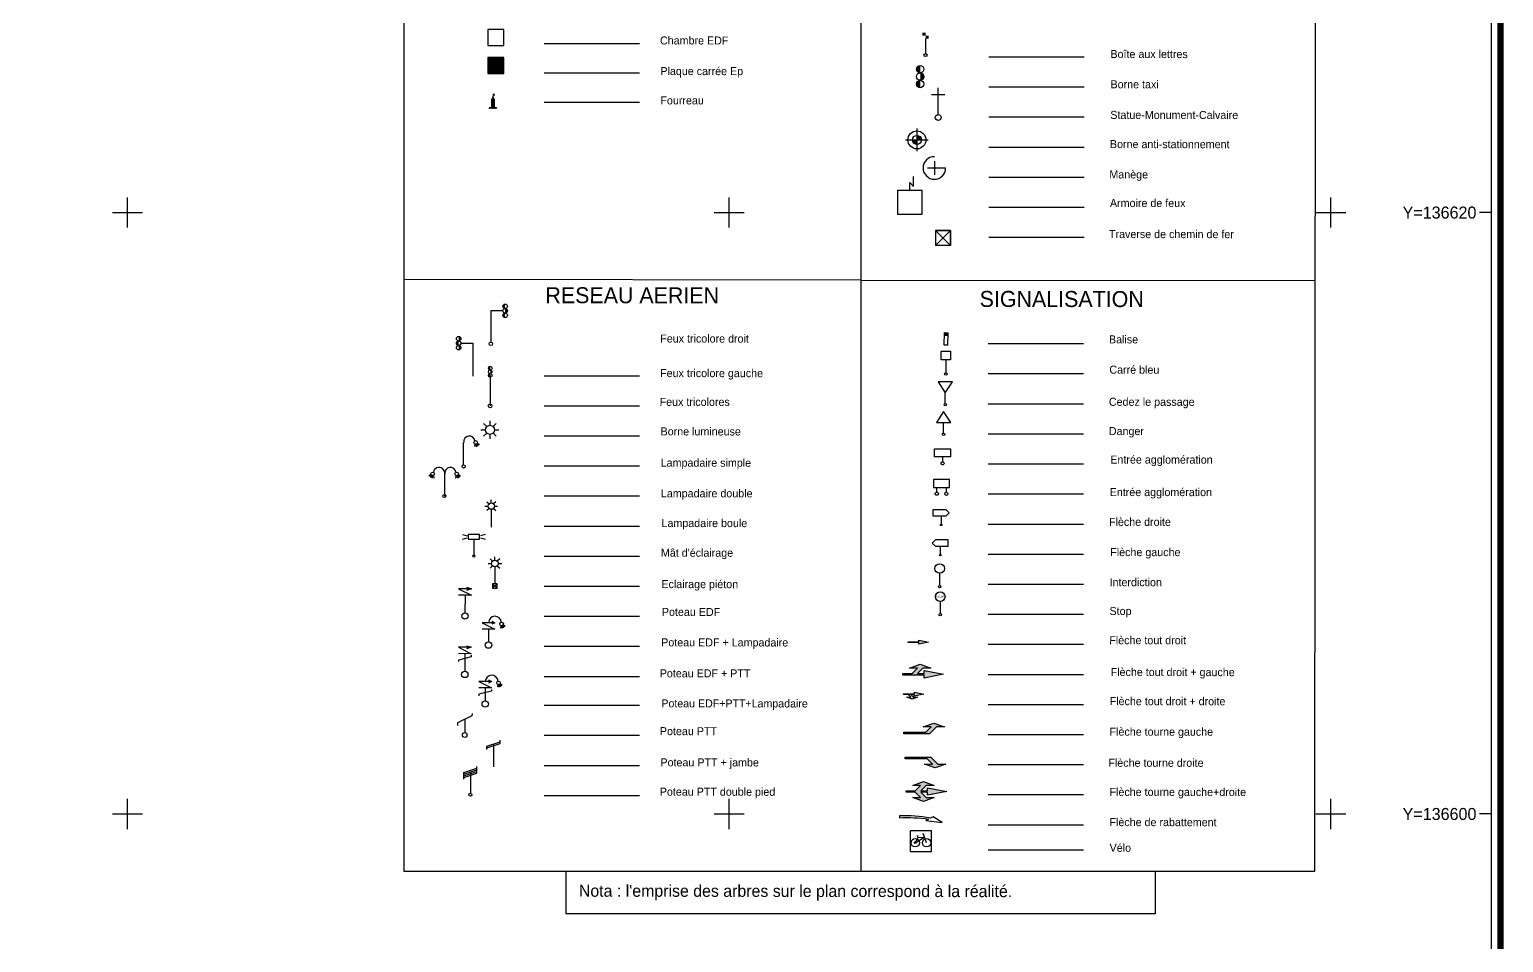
# Model space of a CAD drawing. Header units: metres. Extents: x 330671 to 330906, y 136216 to 136806.
# Drawn here: x 330856.74 to 330905.74, y 136595.72 to 136626.09 of the extents above; entities that cross this region are included whole.
import ezdxf
from ezdxf.enums import TextEntityAlignment as Align

# ---------------------------------------------------------------- set-up
doc = ezdxf.new("R2010")
doc.units = ezdxf.units.M
doc.header["$LTSCALE"] = 2
doc.linetypes.add('CACHE2', pattern=[4.7625, 3.175, -1.5875])
for name, color, linetype in [('C_CANIVEAU', 7, 'Continuous'), ('C_DIVERS', 7, 'Continuous'), ('C_FILD_EAU', 7, 'Continuous'), ('C_LIMREVET', 7, 'Continuous'), ('CARROYAGE', 253, 'Continuous'), ('CARTOUCHE', 7, 'Continuous'), ('LEGENDE', 7, 'Continuous')]:
    doc.layers.add(name, color=color, linetype=linetype)

# ---------------------------------------------------------------- blocks, each defined once
blk = doc.blocks.new('L024')
for p, q in [((-314.05, -242.87), (-314.22, -243.07)), ((-314.05, -242.87), (-314.02, -243.13)), ((-314.77, -245.14), (-314.88, -245.33)), ((-314.85, -245.14), (-313.64, -245.14)), ((-314.66, -245.14), (-314.77, -245.33)), ((-314.66, -245.14), (-314.77, -245.33)), ((-314.66, -245.14), (-314.77, -245.33)), ((-314.66, -245.14), (-314.77, -245.33)), ((-314.54, -245.14), (-314.65, -245.33)), ((-314.54, -245.14), (-314.65, -245.33)), ((-314.54, -245.14), (-314.65, -245.33)), ((-314.43, -245.14), (-314.54, -245.33)), ((-314.43, -245.14), (-314.54, -245.33)), ((-314.32, -245.14), (-314.43, -245.33)), ((-314.32, -245.14), (-314.43, -245.33)), ((-314.2, -245.14), (-314.31, -245.33)), ((-314.2, -245.14), (-314.31, -245.33)), ((-314.09, -245.14), (-314.2, -245.33)), ((-314.09, -245.14), (-314.2, -245.33)), ((-313.98, -245.14), (-314.08, -245.33)), ((-313.98, -245.14), (-314.08, -245.33)), ((-313.86, -245.14), (-313.97, -245.33)), ((-313.86, -245.14), (-313.97, -245.33)), ((-313.75, -245.14), (-313.86, -245.33)), ((-313.75, -245.14), (-313.86, -245.33)), ((-313.64, -245.14), (-313.74, -245.33))]:
    blk.add_line(p, q)
at = {"flags": 128}
for points in [[(-314.48, -243.73), (-314.48, -245.14)], [(-314.2, -243.77), (-314.11, -243.48), (-314.25, -243.51), (-314.05, -242.87)], [(-314, -243.72), (-314, -245.14)]]:
    blk.add_lwpolyline(points, dxfattribs=at)
blk.add_ellipse((-314.24, -243.73), major_axis=(-0.24, -0.002), ratio=0.203376)
for centre in [(-314.24, -243.73), (-314.24, -243.88), (-314.24, -244.03), (-314.24, -244.18), (-314.24, -244.33), (-314.24, -244.48), (-314.24, -244.63), (-314.24, -244.78), (-314.24, -244.93), (-314.24, -245.08)]:
    blk.add_ellipse(centre, major_axis=(-0.24, -0.002), ratio=0.203376, start_param=0, end_param=3.141593)
blk = doc.blocks.new('R002')
blk.add_hatch(color=256).paths.add_polyline_path([(0, 0.019), (0.507, 0.019), (0.507, 0.091), (0.962, 0.001), (0.506, -0.089), (0.506, -0.019), (0.344, -0.019), (0.472, -0.146), (0.661, -0.146), (0.409, -0.237), (0.156, -0.145), (0.343, -0.145), (0.217, -0.019), (0, -0.019)])
at = {"color": 0, "linetype": 'ByBlock'}
blk.add_lwpolyline([(0, 0.019), (0.507, 0.019), (0.507, 0.091), (0.962, 0.001), (0.506, -0.089), (0.506, -0.019), (0.344, -0.019), (0.472, -0.146), (0.661, -0.146), (0.409, -0.237), (0.156, -0.145), (0.343, -0.145), (0.217, -0.019), (0, -0.019)], close=True, dxfattribs=at)
blk = doc.blocks.new('E006')
at = {"color": 0}
blk.add_line((0, 1.510991), (0, 0.1), dxfattribs=at)
for points in [[(-0.438601, 1.36518), (-0.438601, 1.475413), (0.438601, 1.767036), (0.438601, 1.87727)], [(-0.438601, 1.254946), (-0.438601, 1.36518), (0.438601, 1.656803), (0.438601, 1.767036)], [(-0.438601, 1.144712), (-0.438601, 1.254946), (0.438601, 1.546569), (0.438601, 1.656803)], [(-0.438601, 1.034479), (-0.438601, 1.144712), (0.438601, 1.436336), (0.438601, 1.546569)]]:
    blk.add_lwpolyline(points, dxfattribs=at)
blk.add_circle((0, 0), 0.1, dxfattribs=at)
blk = doc.blocks.new('E004')
at = {"color": 0}
blk.add_line((0, 1.510991), (0, 0), dxfattribs=at)
for points in [[(-0.438601, 1.254946), (-0.438601, 1.36518), (0.438601, 1.656803), (0.438601, 1.767036)], [(-0.438601, 1.144712), (-0.438601, 1.254946), (0.438601, 1.546569), (0.438601, 1.656803)]]:
    blk.add_lwpolyline(points, dxfattribs=at)
blk = doc.blocks.new('2S016')
for p, q in [((0, 1), (1, 1)), ((0, 0), (0, 1)), ((0.37, 0.742), (0.312, 0.742)), ((0.375, 0.68), (0.335, 0.742)), ((0.623, 0.835), (0.578, 0.835)), ((0.769, 0.423), (0.623, 0.835)), ((1, 0), (1, 1)), ((0, 0), (1, 0)), ((0.228, 0.423), (0.677, 0.683)), ((0.228, 0.423), (0.375, 0.68)), ((0.375, 0.68), (0.677, 0.683))]:
    blk.add_line(p, q)
for centre, radius in [((0.228, 0.423), 0.199), ((0.228, 0.423), 0.0365), ((0.769, 0.423), 0.199)]:
    blk.add_circle(centre, radius)
blk = doc.blocks.new('R007')
at = {"color": 0, "linetype": 'ByBlock'}
blk.add_lwpolyline([(0, -0.043706, -0.046547), (1.3811, -0.108295), (1.244402, -0.176446), (2.023047, -0.268057), (1.596765, -0.000231), (1.46702, -0.065651, 0.056645), (0, 0.043706)], format="xyb", close=True, dxfattribs=at)
blk = doc.blocks.new('R006')
blk.add_hatch(color=256).paths.add_polyline_path([(0, 0.037969), (0.433323, 0.037969), (0.686774, 0.290957), (0.311176, 0.290957), (0.818581, 0.474811), (1.321599, 0.291014), (0.944075, 0.291014), (0.687505, 0.037969), (1.014063, 0.037969), (1.014063, 0.181061), (1.923702, 0.002206), (1.011508, -0.178577), (1.012349, -0.037969), (0.687505, -0.037969), (0.944075, -0.291015), (1.321599, -0.291015), (0.818581, -0.474811), (0.311176, -0.290957), (0.686774, -0.290957), (0.433323, -0.037969), (0, -0.037969)])
at = {"color": 0, "linetype": 'ByBlock'}
blk.add_lwpolyline([(0, 0.037969), (0.433323, 0.037969), (0.686774, 0.290957), (0.311176, 0.290957), (0.818581, 0.474811), (1.321599, 0.291014), (0.944075, 0.291014), (0.687505, 0.037969), (1.014063, 0.037969), (1.014063, 0.181061), (1.923702, 0.002206), (1.011508, -0.178577), (1.012349, -0.037969), (0.687505, -0.037969), (0.944075, -0.291015), (1.321599, -0.291015), (0.818581, -0.474811), (0.311176, -0.290957), (0.686774, -0.290957), (0.433323, -0.037969), (0, -0.037969)], close=True, dxfattribs=at)
blk = doc.blocks.new('R004')
blk.add_hatch(color=256).paths.add_polyline_path([(0, 0.037969), (1.215, 0.037969), (1.548564, -0.291014), (1.926089, -0.291014), (1.42307, -0.474811), (0.915665, -0.290957), (1.291264, -0.290957), (1.037812, -0.037969), (0, -0.037969)])
at = {"color": 0, "linetype": 'ByBlock'}
blk.add_lwpolyline([(0, 0.037969), (1.215, 0.037969), (1.548564, -0.291014), (1.926089, -0.291014), (1.42307, -0.474811), (0.915665, -0.290957), (1.291264, -0.290957), (1.037812, -0.037969), (0, -0.037969)], close=True, dxfattribs=at)
blk = doc.blocks.new('R005')
blk.add_hatch(color=256).paths.add_polyline_path([(-0.000003, 0.037969), (1.037809, 0.038071), (1.291237, 0.291082), (0.915639, 0.291049), (1.423028, 0.474947), (1.926063, 0.291196), (1.548538, 0.291162), (1.215003, -0.037851), (0.000003, -0.037969)])
at = {"color": 0, "linetype": 'ByBlock'}
blk.add_lwpolyline([(-0.000003, 0.037969), (1.037809, 0.038071), (1.291237, 0.291082), (0.915639, 0.291049), (1.423028, 0.474947), (1.926063, 0.291196), (1.548538, 0.291162), (1.215003, -0.037851), (0.000003, -0.037969)], close=True, dxfattribs=at)
blk = doc.blocks.new('L010')
at = {"color": 0, "linetype": 'Continuous'}
for p, q in [((-0.099996, 0.099996), (0.099996, -0.099996)), ((0.099996, 0.099996), (-0.099996, -0.099996))]:
    blk.add_line(p, q, dxfattribs=at)
at = {"color": 0}
for points in [[(-0.3, 0.999996), (-0.15, 0.999996)], [(-0.212132, 1.212128), (-0.106066, 1.106062)], [(-0.106066, 0.89393), (-0.212132, 0.787864)], [(0, 1.149996), (0, 1.299996)], [(0, 0.849996), (0, 0.849996), (0, 0.099996)], [(0.212132, 1.212128), (0.106066, 1.106062)], [(0.106066, 0.89393), (0.212132, 0.787864)], [(0.15, 0.999996), (0.3, 0.999996)]]:
    blk.add_lwpolyline(points, dxfattribs=at)
at = {"color": 0, "linetype": 'Continuous'}
blk.add_lwpolyline([(-0.099996, -0.099996), (0.099996, -0.099996), (0.099996, 0.099996), (-0.099996, 0.099996)], close=True, dxfattribs=at)
at = {"color": 0}
blk.add_circle((0, 0.999996), 0.15, dxfattribs=at)
blk = doc.blocks.new('S013')
at = {"color": 0}
for points in [[(-1, 1.9), (-0.6, 1.8)], [(-1, 1.5), (-0.6, 1.6)], [(0, 1.5), (0, 0.1)], [(1, 1.9), (0.6, 1.8)], [(0.6, 1.6), (1, 1.5)]]:
    blk.add_lwpolyline(points, dxfattribs=at)
blk.add_lwpolyline([(-0.5, 1.9), (-0.5, 1.5), (0.5, 1.5), (0.5, 1.9)], close=True, dxfattribs=at)
blk.add_circle((0, 0), 0.1, dxfattribs=at)
blk = doc.blocks.new('L009')
at = {"color": 0}
for points in [[(-0.3, 1), (-0.15, 1)], [(-0.212132, 1.212132), (-0.106066, 1.106066)], [(-0.106066, 0.893934), (-0.212132, 0.787868)], [(0, 1.15), (0, 1.3)], [(0, 0.85), (0, 0.85), (0, 0)], [(0.212132, 1.212132), (0.106066, 1.106066)], [(0.106066, 0.893934), (0.212132, 0.787868)], [(0.15, 1), (0.3, 1)]]:
    blk.add_lwpolyline(points, dxfattribs=at)
blk.add_circle((0, 1), 0.15, dxfattribs=at)
blk = doc.blocks.new('L001')
at = {"color": 0}
for points in [[(-0.3, 0), (-0.15, 0)], [(-0.212132, 0.212132), (-0.106066, 0.106066)], [(0, 0.3), (0, 0.15)], [(0.106066, 0.106066), (0.212132, 0.212132)], [(0.15, 0), (0.3, 0)], [(-0.212132, -0.212132), (-0.106066, -0.106066)], [(0, -0.15), (0, -0.3)], [(0.106066, -0.106066), (0.212132, -0.212132)]]:
    blk.add_lwpolyline(points, dxfattribs=at)
blk.add_circle((0, 0), 0.15, dxfattribs=at)
blk = doc.blocks.new('R011')
at = {"color": 0, "const_width": 0.124827}
for points in [[(-0.790964, 1.766702, -0.414214), (-0.85344, 1.829177, -0.414214), (-0.790964, 1.891653, -1)], [(-0.790964, 2.141431, -0.414214), (-0.728488, 2.078956, -1)], [(-0.728488, 2.078956, -0.414214), (-0.790964, 2.01648, -1)], [(-0.790964, 1.641875, -0.414214), (-0.728488, 1.579399, -1)], [(-0.728488, 1.579399, -0.414214), (-0.790964, 1.516923, -1)]]:
    blk.add_lwpolyline(points, format="xyb", dxfattribs=at)
at = {"color": 0}
blk.add_lwpolyline([(-0.666075, 1.829177), (0, 1.829177), (0, 0)], dxfattribs=at)
for centre in [(-0.790964, 2.078956), (-0.790964, 1.829177), (-0.790964, 1.579399)]:
    blk.add_circle(centre, 0.124889, dxfattribs=at)
blk = doc.blocks.new('R010')
at = {"color": 0}
blk.add_lwpolyline([(0.666075, 1.829177), (0, 1.829177), (0, 0.1)], dxfattribs=at)
at = {"color": 0, "const_width": 0.124827}
for points in [[(0.790964, 2.141431, 0.414214), (0.728488, 2.078956, 1)], [(0.728488, 2.078956, 0.414214), (0.790964, 2.01648, 1)], [(0.790964, 1.641875, 0.414214), (0.728488, 1.579399, 1)], [(0.728488, 1.579399, 0.414214), (0.790964, 1.516923, 1)], [(0.790964, 1.766702, 0.414214), (0.85344, 1.829177, 0.414214), (0.790964, 1.891653, 1)]]:
    blk.add_lwpolyline(points, format="xyb", dxfattribs=at)
at = {"color": 0}
for centre, radius in [((0.790964, 2.078956), 0.124889), ((0.790964, 1.829177), 0.124889), ((0.790964, 1.579399), 0.124889), ((0, 0), 0.1)]:
    blk.add_circle(centre, radius, dxfattribs=at)
blk = doc.blocks.new('R003')
blk.add_hatch(color=256).paths.add_polyline_path([(0, 0.037969), (0.433323, 0.037969), (0.686774, 0.290957), (0.311176, 0.290957), (0.818581, 0.474811), (1.321599, 0.291015), (0.944075, 0.291015), (0.687505, 0.037969), (1.012349, 0.037969), (1.011508, 0.178577), (1.923702, -0.002206), (1.014063, -0.181061), (1.014063, -0.037969), (0, -0.037969)])
at = {"color": 0, "linetype": 'ByBlock'}
blk.add_lwpolyline([(0, 0.037969), (0.433323, 0.037969), (0.686774, 0.290957), (0.311176, 0.290957), (0.818581, 0.474811), (1.321599, 0.291015), (0.944075, 0.291015), (0.687505, 0.037969), (1.012349, 0.037969), (1.011508, 0.178577), (1.923702, -0.002206), (1.014063, -0.181061), (1.014063, -0.037969), (0, -0.037969)], close=True, dxfattribs=at)
blk = doc.blocks.new('R001')
blk.add_hatch(color=256).paths.add_polyline_path([(0, 0.019), (0.507, 0.019), (0.507, 0.091), (0.962, 0), (0.507, -0.091), (0.507, -0.019), (0, -0.019)])
at = {"color": 0, "linetype": 'ByBlock'}
blk.add_lwpolyline([(0, 0.019), (0.507, 0.019), (0.507, 0.091), (0.962, 0), (0.507, -0.091), (0.507, -0.019), (0, -0.019)], close=True, dxfattribs=at)
blk = doc.blocks.new('2S006')
h = blk.add_hatch()
h.set_pattern_fill('ALEA', color=256, scale=0.002, style=0)
h.set_pattern_definition([(312, (-258.389198, -122.19817), (0.0234755424, 0.0049898806), [0, -0.015]), (67, (-258.392198, -122.196437), (-0.0238211076, -0.0029248642), [0, -0.025]), (153, (-258.392198, -122.196437), (0.001256063, -0.0239671088), [0, -0.02]), (180, (-258.392198, -122.199902), (0.012, -0.0207846097), [0, -0.02]), (74, (-258.399198, -122.19817), (-0.0232870974, -0.0058061255), [0, -0.02]), (286, (-258.399198, -122.19817), (0.0232870974, -0.0058061255), [0, -0.02]), (52, (-258.387198, -122.205098), (-0.0237664336, 0.0033401544), [0, -0.025]), (300, (-258.387198, -122.191241), (0.024, -5e-12), [0, -0.02]), (175, (-258.387198, -122.191241), (0.0101428383, -0.0217513869), [0, -0.02]), (114, (-258.390198, -122.192973), (-0.0238685255, 0.0025086831), [0, -0.01]), (248, (-258.390198, -122.203366), (0.0147758754, -0.0189122581), [0, -0.0124])])
h.paths.add_polyline_path([(0.15, 0.9), (-0.14, 0.9), (-0.14, 0.77), (0.15, 0.77)])
for p, q in [((-0.14, 0), (-0.14, 1)), ((-0.14, 1), (0.15, 1)), ((-0.14, 0.9), (0.15, 0.9)), ((0.15, 0.77), (-0.14, 0.77)), ((0.15, 0), (-0.14, 0)), ((0.15, 0), (0.15, 1))]:
    blk.add_line(p, q)
blk = doc.blocks.new('G008')
at = {"color": 0}
for points in [[(-0.1125, 0), (0.1875, 0)], [(0, 0.1125), (0, -0.1125)]]:
    blk.add_lwpolyline(points, dxfattribs=at)
blk.add_arc((0, 0), 0.1875, 90, 0, dxfattribs=at)
blk = doc.blocks.new('E019')
at = {"color": 0}
for p, q in [((0, 0.8), (0.8, 0.8)), ((0, 0), (0, 0.8)), ((0.8, 0.8), (0.8, 0)), ((0.8, 0), (0, 0))]:
    blk.add_line(p, q, dxfattribs=at)
blk.add_lwpolyline([(0.4, 0.8), (0.4, 1.064342), (0.515598, 0.930322), (0.515598, 1.263468)], dxfattribs=at)
blk.add_solid([(0.484014, 1.206794), (0.515598, 1.263468), (0.547182, 1.206794)], dxfattribs=at)
blk = doc.blocks.new('D007')
at = {"color": 0}
for p, q in [((0, 0), (1, 0)), ((0, -1), (1, 0)), ((1, 0), (0, 0)), ((0, 0), (1, -1)), ((1, 0), (1, -1)), ((1, -1), (1, 0)), ((1, -1), (0, -1))]:
    blk.add_line(p, q, dxfattribs=at)
blk.add_line((0, 0), (0, -1))
blk = doc.blocks.new('R009')
at = {"color": 0, "const_width": 0.123551}
for points in [[(-0.000879, 0.678585, 0.414214), (-0.062716, 0.616748, 1)], [(-0.062716, 0.616748, 0.414214), (-0.000879, 0.554911, 1)], [(-0.000879, 0.307685, 0.414214), (0.060959, 0.369522, 0.414214), (-0.000879, 0.43136, 1)], [(-0.000879, 0.184134, 0.414214), (-0.062716, 0.122297, 1)], [(-0.062716, 0.122297, 0.414214), (-0.000879, 0.060459, 1)]]:
    blk.add_lwpolyline(points, format="xyb", dxfattribs=at)
at = {"color": 0}
for centre in [(-0.000879, 0.616748), (-0.000879, 0.369522), (-0.000879, 0.122297)]:
    blk.add_circle(centre, 0.123613, dxfattribs=at)
blk = doc.blocks.new('G002')
at = {"color": 0}
for points in [[(-0.375, 0), (0.375, 0)], [(0, 0.375), (0, -0.375)]]:
    blk.add_lwpolyline(points, dxfattribs=at)
at = {"color": 0, "const_width": 0.149813}
for points in [[(-0.075094, 0, 0.414214), (0, -0.075094, 1)], [(0.075094, 0, 0.414214), (0, 0.075094, 1)]]:
    blk.add_lwpolyline(points, format="xyb", dxfattribs=at)
at = {"color": 0}
for radius in [0.3, 0.15]:
    blk.add_circle((0, 0), radius, dxfattribs=at)
blk = doc.blocks.new('M013')
at = {"color": 0, "linetype": 'Continuous'}
for p, q in [((0, 0.1), (0, 0.99087)), ((-0.222809, 0.768183), (0.222688, 0.768183))]:
    blk.add_line(p, q, dxfattribs=at)
at = {"color": 0}
blk.add_circle((0, 0), 0.1, dxfattribs=at)
blk = doc.blocks.new('S003')
at = {"color": 0}
blk.add_lwpolyline([(0, 1.2, 0.2, 0.2, 0), (0.2, 1.2, 0.2, 0.2, 0), (0.2, 1.2, 0, 0, 0), (0.2, 1.5, 0, 0, 0), (0, 1.5, 0, 0, 0), (0, 1.1, 0, 0, 0), (-0.2, 1.1, 0, 0, 0), (-0.2, 1.3, 0, 0, 0)], format="xyseb", dxfattribs=at)
at = {"color": 0, "const_width": 0.2}
blk.add_lwpolyline([(-0.2, 1.4), (0, 1.4)], dxfattribs=at)
at = {"color": 0}
blk.add_lwpolyline([(0, 1.1), (0, 0.1)], dxfattribs=at)
blk.add_circle((0, 0), 0.1, dxfattribs=at)

msp = doc.modelspace()

# ---------------------------------------------------------------- hatches: boundary and pattern name
at = {"layer": 'LEGENDE'}
msp.add_hatch(color=5, dxfattribs=at).paths.add_polyline_path([(330871.967, 136625.156), (330871.965, 136624.623), (330872.497, 136624.621), (330872.499, 136625.153)])

# ---------------------------------------------------------------- linework, layer by layer
at = {"layer": 'C_CANIVEAU'}
msp.add_lwpolyline([(330848.533, 136378.835, 0), (330849.505, 136403.817, -0.000022)], format="xyb", dxfattribs=at)
at = {"layer": 'C_FILD_EAU', "linetype": 'Continuous', "flags": 128}
msp.add_lwpolyline([(330848.833, 136378.823, 0), (330849.805, 136403.801, -0.000022)], format="xyb", dxfattribs=at)
at = {"layer": 'C_LIMREVET', "linetype": 'Continuous', "flags": 128}
msp.add_lwpolyline([(330848.953, 136378.818, 0), (330849.925, 136403.795, -0.000022)], format="xyb", dxfattribs=at)
at = {"layer": 'CARROYAGE'}
for p, q in [((330860, 136619.5), (330860, 136620.5)), ((330880, 136619.5), (330880, 136620.5)), ((330900, 136619.5), (330900, 136620.5)), ((330859.5, 136620), (330860.5, 136620)), ((330879.5, 136620), (330880.5, 136620)), ((330899.5, 136620), (330900.5, 136620)), ((330905.338, 136620), (330904.938, 136620)), ((330860, 136599.5), (330860, 136600.5)), ((330880, 136599.5), (330880, 136600.5)), ((330900, 136599.5), (330900, 136600.5)), ((330859.5, 136600), (330860.5, 136600)), ((330879.5, 136600), (330880.5, 136600)), ((330899.5, 136600), (330900.5, 136600)), ((330905.338, 136600), (330904.938, 136600))]:
    msp.add_line(p, q, dxfattribs=at)
at = {"layer": 'CARROYAGE', "flags": 128}
msp.add_lwpolyline([(330695.828, 136216.7), (330905.338, 136216.7), (330905.338, 136805.248), (330695.828, 136805.248)], close=True, dxfattribs=at)
at = {"layer": 'CARROYAGE'}
for points in [[(330695.828, 136216.7), (330905.338, 136216.7), (330905.338, 136805.248), (330695.828, 136805.248)], [(330695.828, 136216.7), (330905.338, 136216.7), (330905.338, 136745.848), (330863.338, 136745.848), (330863.338, 136805.248), (330695.828, 136805.248)]]:
    msp.add_lwpolyline(points, close=True, dxfattribs=at)
at = {"layer": 'CARTOUCHE', "const_width": 0.2}
msp.add_lwpolyline([(330695.528, 136805.548), (330905.638, 136805.548), (330905.638, 136216.4), (330695.528, 136216.4)], close=True, dxfattribs=at)
at = {"layer": 'CARTOUCHE', "ltscale": 0.2}
msp.add_lwpolyline([(330695.828, 136216.7), (330905.338, 136216.7), (330905.338, 136805.248), (330695.828, 136805.248)], close=True, dxfattribs=at)
at = {"layer": 'LEGENDE'}
for p, q in [((330899.462, 136598.102), (330899.513, 136648.227)), ((330887.042, 136615.387), (330887.361, 136615.387)), ((330887.042, 136615.108), (330887.042, 136615.387)), ((330887.361, 136615.387), (330887.361, 136615.108)), ((330887.361, 136615.108), (330887.042, 136615.108)), ((330887.201, 136615.108), (330887.201, 136614.669)), ((330887.424, 136614.368), (330886.945, 136614.368)), ((330886.945, 136614.368), (330887.184, 136614.009)), ((330887.184, 136614.009), (330887.424, 136614.368)), ((330887.183, 136613.65), (330887.184, 136614.009)), ((330887.125, 136613.383), (330886.885, 136613.024)), ((330887.364, 136613.024), (330887.125, 136613.383)), ((330886.885, 136613.024), (330887.364, 136613.024)), ((330887.124, 136612.665), (330887.125, 136613.024)), ((330886.828, 136612.142), (330887.36, 136612.141)), ((330886.828, 136611.875), (330886.828, 136612.142)), ((330887.36, 136611.875), (330886.828, 136611.875)), ((330886.828, 136611.875), (330886.828, 136611.875)), ((330887.094, 136611.875), (330887.094, 136611.716)), ((330887.36, 136612.141), (330887.36, 136611.875)), ((330887.326, 136611.127), (330886.794, 136611.128)), ((330886.794, 136611.128), (330886.794, 136610.862)), ((330887.326, 136610.861), (330887.326, 136611.127)), ((330887.326, 136611.127), (330887.326, 136611.127)), ((330886.794, 136610.862), (330887.326, 136610.861)), ((330886.9, 136610.702), (330886.9, 136610.862)), ((330886.9, 136610.862), (330886.9, 136610.862)), ((330886.9, 136610.702), (330886.9, 136610.702)), ((330887.219, 136610.702), (330887.219, 136610.861)), ((330887.219, 136610.861), (330887.219, 136610.861)), ((330886.78, 136610.121), (330887.206, 136610.121)), ((330886.78, 136609.908), (330886.78, 136610.121)), ((330887.205, 136609.908), (330886.78, 136609.908)), ((330887.046, 136609.908), (330887.045, 136609.642)), ((330887.312, 136610.014), (330887.205, 136609.908)), ((330887.206, 136610.121), (330887.312, 136610.014)), ((330886.856, 136609.117), (330886.749, 136609.011)), ((330886.749, 136609.011), (330886.856, 136608.904)), ((330887.282, 136609.116), (330886.856, 136609.117)), ((330887.281, 136608.904), (330887.282, 136609.116)), ((330886.856, 136608.904), (330887.281, 136608.904)), ((330887.015, 136608.904), (330887.015, 136608.638)), ((330886.994, 136608.003), (330886.993, 136607.604)), ((330887.013, 136607.069), (330887.013, 136606.67)), ((330869.187, 136598.102), (330899.462, 136598.102))]:
    msp.add_line(p, q, dxfattribs=at)
at = {"layer": 'LEGENDE', "color": 12}
for p, q in [((330871.976, 136626.086), (330871.976, 136625.554)), ((330872.508, 136626.086), (330871.976, 136626.086)), ((330872.508, 136625.553), (330872.508, 136626.086)), ((330871.976, 136625.554), (330872.508, 136625.553)), ((330871.787, 136606.362), (330872.213, 136606.149)), ((330872.213, 136606.362), (330871.787, 136606.362)), ((330872.213, 136606.149), (330871.787, 136606.15)), ((330872, 136606.149), (330871.999, 136605.724)), ((330872.107, 136606.415), (330872.213, 136606.362)), ((330872.213, 136606.362), (330872.107, 136606.309))]:
    msp.add_line(p, q, dxfattribs=at)
at = {"layer": 'LEGENDE', "color": 0, "linetype": 'CACHE2', "ltscale": 0.5}
for p, q in [((330877.021, 136625.613), (330872.782, 136625.613)), ((330891.803, 136625.169), (330887.564, 136625.169)), ((330877.021, 136624.639), (330872.782, 136624.639)), ((330891.803, 136624.169), (330887.564, 136624.169)), ((330877.021, 136623.665), (330872.782, 136623.665)), ((330891.803, 136623.169), (330887.564, 136623.169)), ((330891.803, 136622.169), (330887.564, 136622.169)), ((330891.803, 136621.169), (330887.564, 136621.169)), ((330891.803, 136620.169), (330887.564, 136620.169)), ((330891.803, 136619.169), (330887.564, 136619.169)), ((330891.779, 136615.632), (330887.54, 136615.632)), ((330877.021, 136614.565), (330872.782, 136614.565)), ((330891.779, 136614.632), (330887.54, 136614.632)), ((330877.021, 136613.565), (330872.782, 136613.565)), ((330891.779, 136613.632), (330887.54, 136613.632)), ((330877.021, 136612.565), (330872.782, 136612.565)), ((330891.779, 136612.632), (330887.54, 136612.632)), ((330877.021, 136611.565), (330872.782, 136611.565)), ((330891.779, 136611.632), (330887.54, 136611.632)), ((330877.021, 136610.565), (330872.782, 136610.565)), ((330891.779, 136610.632), (330887.54, 136610.632)), ((330877.021, 136609.565), (330872.782, 136609.565)), ((330891.779, 136609.632), (330887.54, 136609.632)), ((330877.021, 136608.565), (330872.782, 136608.565)), ((330891.779, 136608.632), (330887.54, 136608.632)), ((330877.021, 136607.565), (330872.782, 136607.565)), ((330891.779, 136607.632), (330887.54, 136607.632)), ((330877.021, 136606.565), (330872.782, 136606.565)), ((330891.779, 136606.632), (330887.54, 136606.632)), ((330877.021, 136605.565), (330872.782, 136605.565)), ((330891.779, 136605.632), (330887.54, 136605.632)), ((330877.021, 136604.565), (330872.782, 136604.565)), ((330891.779, 136604.632), (330887.54, 136604.632)), ((330877.021, 136603.606), (330872.782, 136603.606)), ((330891.779, 136603.632), (330887.54, 136603.632)), ((330877.021, 136602.606), (330872.782, 136602.606)), ((330891.779, 136602.632), (330887.54, 136602.632)), ((330877.021, 136601.606), (330872.782, 136601.606)), ((330891.779, 136601.632), (330887.54, 136601.632)), ((330877.021, 136600.606), (330872.782, 136600.606)), ((330891.779, 136600.632), (330887.54, 136600.632)), ((330891.779, 136599.632), (330887.54, 136599.632)), ((330891.779, 136598.799), (330887.54, 136598.799))]:
    msp.add_line(p, q, dxfattribs=at)
at = {"layer": 'LEGENDE', "color": 5}
for p, q in [((330871.978, 136625.153), (330871.977, 136624.621)), ((330872.51, 136625.153), (330871.978, 136625.153)), ((330872.509, 136624.621), (330872.51, 136625.153)), ((330871.977, 136624.621), (330872.509, 136624.621))]:
    msp.add_line(p, q, dxfattribs=at)
at = {"layer": 'LEGENDE', "color": 1}
for p, q in [((330872.409, 136606.264), (330872.396, 136606.181)), ((330872.434, 136606.259), (330872.442, 136606.176)), ((330872.457, 136606.264), (330872.486, 136606.186)), ((330872.475, 136606.276), (330872.524, 136606.209)), ((330872.49, 136606.3), (330872.557, 136606.248))]:
    msp.add_line(p, q, dxfattribs=at)
at = {"layer": 'LEGENDE', "color": 7}
for points in [[(330899.519, 136655.602), (330869.187, 136655.634), (330869.187, 136598.102)], [(330872.055, 136614.584), (330872.053, 136613.573)]]:
    msp.add_lwpolyline(points, dxfattribs=at)
at = {"layer": 'LEGENDE'}
for points in [[(330884.37, 136653.103), (330884.37, 136598.102)], [(330884.37, 136617.758), (330869.203, 136617.775)], [(330884.37, 136617.758), (330899.494, 136617.742)]]:
    msp.add_lwpolyline(points, dxfattribs=at)
at = {"layer": 'LEGENDE', "color": 7, "const_width": 0.0613}
for points in [[(330872.055, 136614.861, 0.414214), (330872.024, 136614.83, 1)], [(330872.024, 136614.83, 0.414214), (330872.055, 136614.799, 1)], [(330872.055, 136614.615, 0.414214), (330872.024, 136614.585, 1)], [(330872.024, 136614.585, 0.414214), (330872.055, 136614.554, 1)], [(330872.055, 136614.677, 0.414214), (330872.085, 136614.707, 0.414214), (330872.055, 136614.738, 1)]]:
    msp.add_lwpolyline(points, format="xyb", dxfattribs=at)
at = {"layer": 'LEGENDE', "color": 6}
for points in [[(330871.172, 136611.612), (330871.173, 136612.357)], [(330871.628, 136612.336), (330871.697, 136612.288)], [(330871.546, 136612.303), (330871.537, 136612.219)], [(330871.574, 136612.297), (330871.589, 136612.215)], [(330871.595, 136612.301), (330871.631, 136612.227)], [(330871.615, 136612.315), (330871.669, 136612.252)], [(330870.087, 136611.291), (330870.018, 136611.244)], [(330870.101, 136611.27), (330870.047, 136611.207)], [(330870.12, 136611.256), (330870.085, 136611.182)], [(330870.142, 136611.252), (330870.127, 136611.17)], [(330870.17, 136611.258), (330870.178, 136611.173)], [(330870.542, 136610.566), (330870.542, 136611.311)], [(330870.915, 136611.257), (330870.907, 136611.173)], [(330870.943, 136611.251), (330870.958, 136611.169)], [(330870.964, 136611.255), (330871, 136611.181)], [(330870.984, 136611.269), (330871.038, 136611.206)], [(330870.998, 136611.29), (330871.066, 136611.242)]]:
    msp.add_lwpolyline(points, dxfattribs=at)
at = {"layer": 'LEGENDE', "color": 1}
for points in [[(330871.431, 136607.49), (330871.005, 136607.49), (330871.431, 136607.277), (330871.005, 136607.277)], [(330871.271, 136607.543), (330871.431, 136607.49), (330871.271, 136607.437)], [(330872.307, 136604.306), (330872.294, 136604.223)], [(330872.331, 136604.301), (330872.34, 136604.219)], [(330872.355, 136604.306), (330872.384, 136604.229)], [(330872.373, 136604.318), (330872.422, 136604.251)], [(330872.388, 136604.343), (330872.455, 136604.29)]]:
    msp.add_lwpolyline(points, dxfattribs=at)
at = {"layer": 'LEGENDE', "color": 12}
for points in [[(330871.218, 136607.277), (330871.217, 136606.692)], [(330871.424, 136605.544), (330870.998, 136605.544), (330871.424, 136605.331), (330870.998, 136605.332)], [(330871.264, 136605.597), (330871.424, 136605.544), (330871.264, 136605.491)], [(330871.424, 136605.278), (330871.424, 136605.225), (330870.998, 136605.119), (330870.998, 136605.066)], [(330871.211, 136605.331), (330871.21, 136604.746)], [(330872.103, 136604.404), (330871.677, 136604.405), (330872.103, 136604.191), (330871.677, 136604.192)], [(330872.103, 136604.138), (330872.102, 136604.085), (330871.677, 136603.979), (330871.677, 136603.926)], [(330871.89, 136604.192), (330871.889, 136603.766)], [(330871.996, 136604.457), (330872.103, 136604.404), (330871.996, 136604.351)]]:
    msp.add_lwpolyline(points, dxfattribs=at)
at = {"layer": 'LEGENDE', "color": 5}
for points in [[(330871.451, 136603.345), (330871.45, 136603.266), (330870.971, 136603.027), (330870.971, 136602.947)], [(330871.211, 136603.146), (330871.21, 136602.707)]]:
    msp.add_lwpolyline(points, dxfattribs=at)
at = {"layer": 'LEGENDE', "color": 7}
msp.add_lwpolyline([(330874.583, 136598.102), (330894.157, 136598.102), (330894.157, 136596.674), (330874.583, 136596.674)], close=True, dxfattribs=at)
for centre in [(330872.055, 136614.83), (330872.055, 136614.707), (330872.055, 136614.585), (330872.053, 136613.573)]:
    msp.add_circle(centre, 0.0613, dxfattribs=at)
at = {"layer": 'LEGENDE', "color": 6}
for centre, radius in [((330871.572, 136612.356), 0.0595), ((330870.143, 136611.311), 0.0595), ((330870.942, 136611.31), 0.0595), ((330871.172, 136611.559), 0.0532), ((330870.532, 136610.576), 0.0532)]:
    msp.add_circle(centre, radius, dxfattribs=at)
at = {"layer": 'LEGENDE', "color": 12}
for centre in [(330871.217, 136606.585), (330871.999, 136605.617), (330871.21, 136604.64), (330871.889, 136603.659)]:
    msp.add_circle(centre, 0.106, dxfattribs=at)
at = {"layer": 'LEGENDE', "color": 1}
for centre in [(330872.433, 136606.318), (330872.331, 136604.36)]:
    msp.add_circle(centre, 0.0595, dxfattribs=at)
at = {"layer": 'LEGENDE', "color": 5}
msp.add_circle((330871.21, 136602.627), 0.0798, dxfattribs=at)
at = {"layer": 'LEGENDE', "color": 6}
for centre, start, end in [((330871.36, 136612.383), 8.0685, 188.0685), ((330870.356, 136611.338), 351.8083, 171.8083), ((330870.729, 136611.337), 8.0685, 188.0685)]:
    msp.add_arc(centre, 0.188, start, end, dxfattribs=at)
at = {"layer": 'LEGENDE', "color": 12}
for centre, start in [((330872.213, 136606.362), 4.113), ((330872.103, 136604.404), 3.6735)]:
    msp.add_arc(centre, 0.213, start, 179.9384, dxfattribs=at)
at = {"layer": 'LEGENDE'}
for centre, major_axis, start_param, end_param in [((330887.201, 136614.629), (0.0282, 0.0282), 5.496711420378187, 11.77989672755777), ((330887.183, 136613.61), (0.0282, 0.0282), 5.496711420378187, 11.77989672755777), ((330887.124, 136612.625), (0.0282, 0.0282), 5.496711420378187, 11.77989672755777), ((330887.094, 136611.662), (0.0376, 0.0376), 5.49671142011973, 11.77989672729932), ((330886.9, 136610.649), (0.0376, 0.0376), 5.49671142011973, 11.77989672729932), ((330887.219, 136610.648), (-0.0376, 0.0376), 3.925915, 10.2091), ((330887.045, 136609.615), (0.0188, 0.0188), 5.496711420074328, 11.77989672725391), ((330887.015, 136608.611), (0.0188, 0.0188), 5.496711420074328, 11.77989672725391), ((330886.994, 136608.163), (-0.113, 0.113), 3.925915, 10.2091), ((330886.993, 136607.564), (0.0282, 0.0282), 5.496711420378187, 11.77989672755777), ((330887.014, 136607.229), (-0.113, 0.113), 3.925915, 10.2091), ((330887.013, 136606.63), (0.0282, 0.0282), 5.496711420378187, 11.77989672755777)]:
    msp.add_ellipse(centre, major_axis=major_axis, ratio=1, start_param=start_param, end_param=end_param, dxfattribs=at)

# ---------------------------------------------------------------- block references
at = {"layer": 'C_DIVERS', "xscale": 0.1999999999926559, "yscale": 0.2000000000226314, "zscale": 0.2, "rotation": 2.6143887e-09}
msp.add_blockref('L024', (330934.991, 136672.521), dxfattribs=at)
at = {"layer": 'LEGENDE', "color": 0}
for name, p, xscale, yscale, zscale in [('S003', (330886.525, 136625.237), 0.5000000000111726, 0.5000000000111726, 0.5), ('G008', (330886.82, 136621.484), 1.999999999987395, 1.99999999998828, 2)]:
    msp.add_blockref(name, p, dxfattribs=dict(at, xscale=xscale, yscale=yscale, zscale=zscale))
at = {"layer": 'LEGENDE', "color": 0, "rotation": 359.9999999993823}
for name, p in [('R009', (330886.35, 136624.154)), ('M013', (330886.947, 136623.163)), ('G002', (330886.238, 136622.419)), ('E019', (330885.605, 136619.94))]:
    msp.add_blockref(name, p, dxfattribs=at)
at = {"layer": 'LEGENDE', "xscale": 0.5000000000111726, "yscale": 0.5000000000111726, "zscale": 0.5}
msp.add_blockref('D007', (330886.86, 136619.407), dxfattribs=at)
at = {"layer": 'LEGENDE', "color": 0}
for name, p, xscale, yscale, zscale, rotation in [('R010', (330872.077, 136615.635), 0.5999999999788528, 0.6000000000079432, 0.6000000000000001, 359.9999999998365), ('R011', (330871.481, 136614.562), 0.5999999999788528, 0.6000000000079432, 0.6000000000000001, 359.9999999998365), ('R001', (330885.95, 136605.716), 0.7000000000047136, 0.7000000000047136, 0.7000000000000001, 359.9999999991152), ('R003', (330885.775, 136604.648), 0.7000000000047136, 0.7000000000047136, 0.7000000000000001, 359.9999999991152), ('R002', (330885.799, 136603.982), 0.7000000000047136, 0.7000000000047136, 0.7000000000000001, 359.9999999991152), ('R005', (330885.81, 136602.691), 0.7000000000047136, 0.7000000000047136, 0.7000000000000001, 359.9999999991152), ('R004', (330885.852, 136601.864), 0.7000000000047136, 0.7000000000047136, 0.7000000000000001, 359.9999999991152), ('R006', (330885.883, 136600.748), 0.7000000000047136, 0.7000000000047136, 0.7000000000000001, 359.9999999991152), ('R007', (330885.663, 136599.907), 0.7000000000047136, 0.7000000000047136, 0.7000000000000001, 359.9999999991152)]:
    msp.add_blockref(name, p, dxfattribs=dict(at, xscale=xscale, yscale=yscale, zscale=zscale, rotation=rotation))
at = {"layer": 'LEGENDE'}
for name, p, xscale, yscale, zscale, rotation in [('2S006', (330887.208, 136615.594), 0.4138573823955373, 0.4138573823950937, 0.4138573824, 358.7742750839257), ('2S016', (330886.023, 136598.747), 0.7000000000047136, 0.7000000000047136, 0.7000000000000001, 359.9999999991152)]:
    msp.add_blockref(name, p, dxfattribs=dict(at, xscale=xscale, yscale=yscale, zscale=zscale, rotation=rotation))
at = {"layer": 'LEGENDE', "color": 6, "rotation": 359.9999999993823}
msp.add_blockref('L001', (330872.047, 136612.775), dxfattribs=at)
at = {"layer": 'LEGENDE', "color": 6}
for name, p, xscale, yscale, zscale, rotation in [('L009', (330872.091, 136609.537), 0.7000000000047136, 0.7000000000047136, 0.7000000000000001, 359.9999999991152), ('S013', (330871.511, 136608.578), 0.3749999999797317, 0.3750000000079369, 0.375, 359.9999999986915)]:
    msp.add_blockref(name, p, dxfattribs=dict(at, xscale=xscale, yscale=yscale, zscale=zscale, rotation=rotation))
at = {"layer": 'LEGENDE', "color": 6, "xscale": 0.750000000016759, "yscale": 0.7499999999885537, "zscale": 0.75}
msp.add_blockref('L010', (330872.212, 136607.581), dxfattribs=at)
at = {"layer": 'LEGENDE', "color": 5, "xscale": 0.5000000000111726, "yscale": 0.5000000000111726, "zscale": 0.5}
for name, p in [('E004', (330872.166, 136601.571)), ('E006', (330871.397, 136600.64))]:
    msp.add_blockref(name, p, dxfattribs=at)

# ---------------------------------------------------------------- texts
at = {"layer": 'CARROYAGE'}
for s, p in [('Y=136620', (330904.838, 136619.8)), ('Y=136600', (330904.838, 136599.8))]:
    msp.add_text(s, height=0.4, dxfattribs=at).set_placement(p, align=Align.RIGHT)
at = {"layer": 'LEGENDE', "color": 12}
for s, height, p in [('Chambre EDF', 0.26605, (330877.699, 136625.592)), ('Poteau EDF', 0.2661, (330877.762, 136606.586)), ('Poteau EDF + Lampadaire', 0.26605, (330877.74, 136605.575)), ('Poteau EDF + PTT', 0.26605, (330877.691, 136604.545)), ('Poteau EDF+PTT+Lampadaire', 0.264, (330877.745, 136603.547))]:
    msp.add_text(s, height=height, rotation=359.9384, dxfattribs=at).set_placement(p)
at = {"layer": 'LEGENDE', "color": 7}
for s, height, p in [('Boîte aux lettres', 0.26605, (330892.672, 136625.14)), ('Borne taxi', 0.2661, (330892.675, 136624.134)), ('Fourreau', 0.2661, (330877.713, 136623.598)), ('Statue-Monument-Calvaire', 0.26605, (330892.668, 136623.116)), ('Borne anti-stationnement', 0.26605, (330892.655, 136622.145)), ('Manège', 0.2661, (330892.637, 136621.136)), ('Armoire de feux', 0.26605, (330892.656, 136620.186)), ('Traverse de chemin de fer', 0.26605, (330892.623, 136619.153)), ('RESEAU AERIEN', 0.5321, (330873.89, 136616.987)), ('SIGNALISATION', 0.5321, (330888.324, 136616.863)), ('Feux tricolore droit', 0.26605, (330877.708, 136615.679)), ('Balise', 0.2661, (330892.623, 136615.65)), ('Feux tricolore gauche', 0.26605, (330877.703, 136614.529)), ('Carré bleu', 0.2661, (330892.636, 136614.643)), ('Feux tricolores', 0.26605, (330877.687, 136613.573)), ('Cedez le passage', 0.26605, (330892.621, 136613.575)), ('Danger', 0.2661, (330892.62, 136612.601)), ('Entrée agglomération', 0.26605, (330892.669, 136611.654)), ('Entrée agglomération', 0.26605, (330892.647, 136610.573)), ('Flèche droite', 0.26605, (330892.625, 136609.582)), ('Flèche gauche', 0.26605, (330892.666, 136608.576)), ('Interdiction', 0.26605, (330892.643, 136607.575)), ('STOP', 0.0718, (330886.864, 136607.192)), ('Stop', 0.2661, (330892.642, 136606.617)), ('Flèche tout droit', 0.26605, (330892.634, 136605.647)), ('Flèche tout droit + gauche', 0.26605, (330892.679, 136604.588)), ('Flèche tout droit + droite', 0.26605, (330892.647, 136603.619)), ('Flèche tourne gauche', 0.26605, (330892.643, 136602.605)), ('Flèche tourne droite', 0.26605, (330892.604, 136601.571)), ('Flèche tourne gauche+droite', 0.26605, (330892.642, 136600.601)), ('Flèche de rabattement', 0.26605, (330892.64, 136599.597)), ('Vélo', 0.2661, (330892.644, 136598.743))]:
    msp.add_text(s, height=height, rotation=359.9384, dxfattribs=at).set_placement(p)
at = {"layer": 'LEGENDE', "color": 5}
for s, height, p in [('Plaque carrée Ep', 0.26605, (330877.713, 136624.573)), ('Poteau PTT', 0.2661, (330877.696, 136602.622)), ('Poteau PTT + jambe', 0.26605, (330877.714, 136601.584)), ('Poteau PTT double pied', 0.26605, (330877.693, 136600.609))]:
    msp.add_text(s, height=height, rotation=359.9384, dxfattribs=at).set_placement(p)
at = {"layer": 'LEGENDE', "color": 6}
for s, p in [('Borne lumineuse', (330877.718, 136612.59)), ('Lampadaire simple', (330877.722, 136611.55)), ('Lampadaire double', (330877.729, 136610.532)), ('Lampadaire boule', (330877.75, 136609.542)), ("Mât d'éclairage", (330877.73, 136608.556)), ('Eclairage piéton', (330877.746, 136607.512))]:
    msp.add_text(s, height=0.26605, rotation=359.9384, dxfattribs=at).set_placement(p)
at = {"layer": 'LEGENDE', "color": 3}
msp.add_text("Nota : l'emprise des arbres sur le plan correspond à la réalité.", height=0.39515, rotation=359.9384, dxfattribs=at).set_placement((330875.003, 136597.249))

doc.saveas('drawing.dxf')
